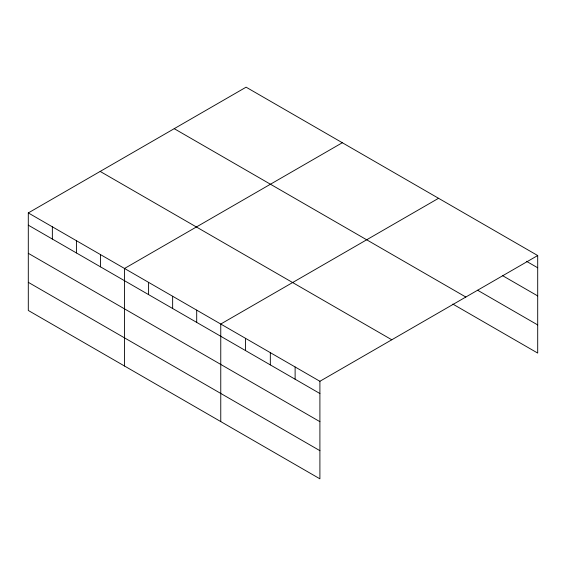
<?xml version="1.0" encoding="UTF-8"?>
<svg xmlns="http://www.w3.org/2000/svg" width="566" height="566" viewBox="0 0 566 566"><rect width="100%" height="100%" fill="white"/><g stroke="black" fill="none" stroke-linecap="round" stroke-linejoin="round"><path stroke-width="0.85" d="M28.3 212.922L319.903 381.279L319.903 478.822L28.3 310.465L28.3 212.922L246.097 87.178L537.7 255.535L537.7 353.078L452.828 304.076M342.324 142.731L124.527 268.475L124.527 366.025M438.558 198.291L220.761 324.035L220.761 421.585M319.903 381.279L537.7 255.535M526.437 261.273L537.7 267.782M502.396 275.55L537.7 295.926M477.612 290.238L537.7 324.934M174.222 128.673L465.825 297.03M100.175 171.427L391.778 339.784M28.3 225.169L319.903 393.526M28.3 253.313L319.903 421.67M28.3 282.321L319.903 450.678M295.119 366.966L295.119 379.213M270.329 352.653L270.329 364.9M245.545 338.348L245.545 350.595M196.699 310.147L196.699 322.394M172.644 296.259L172.644 308.505M148.589 282.37L148.589 294.617M100.472 254.587L100.472 266.834M76.417 240.699L76.417 252.945M52.355 226.81L52.355 239.057"/></g></svg>
